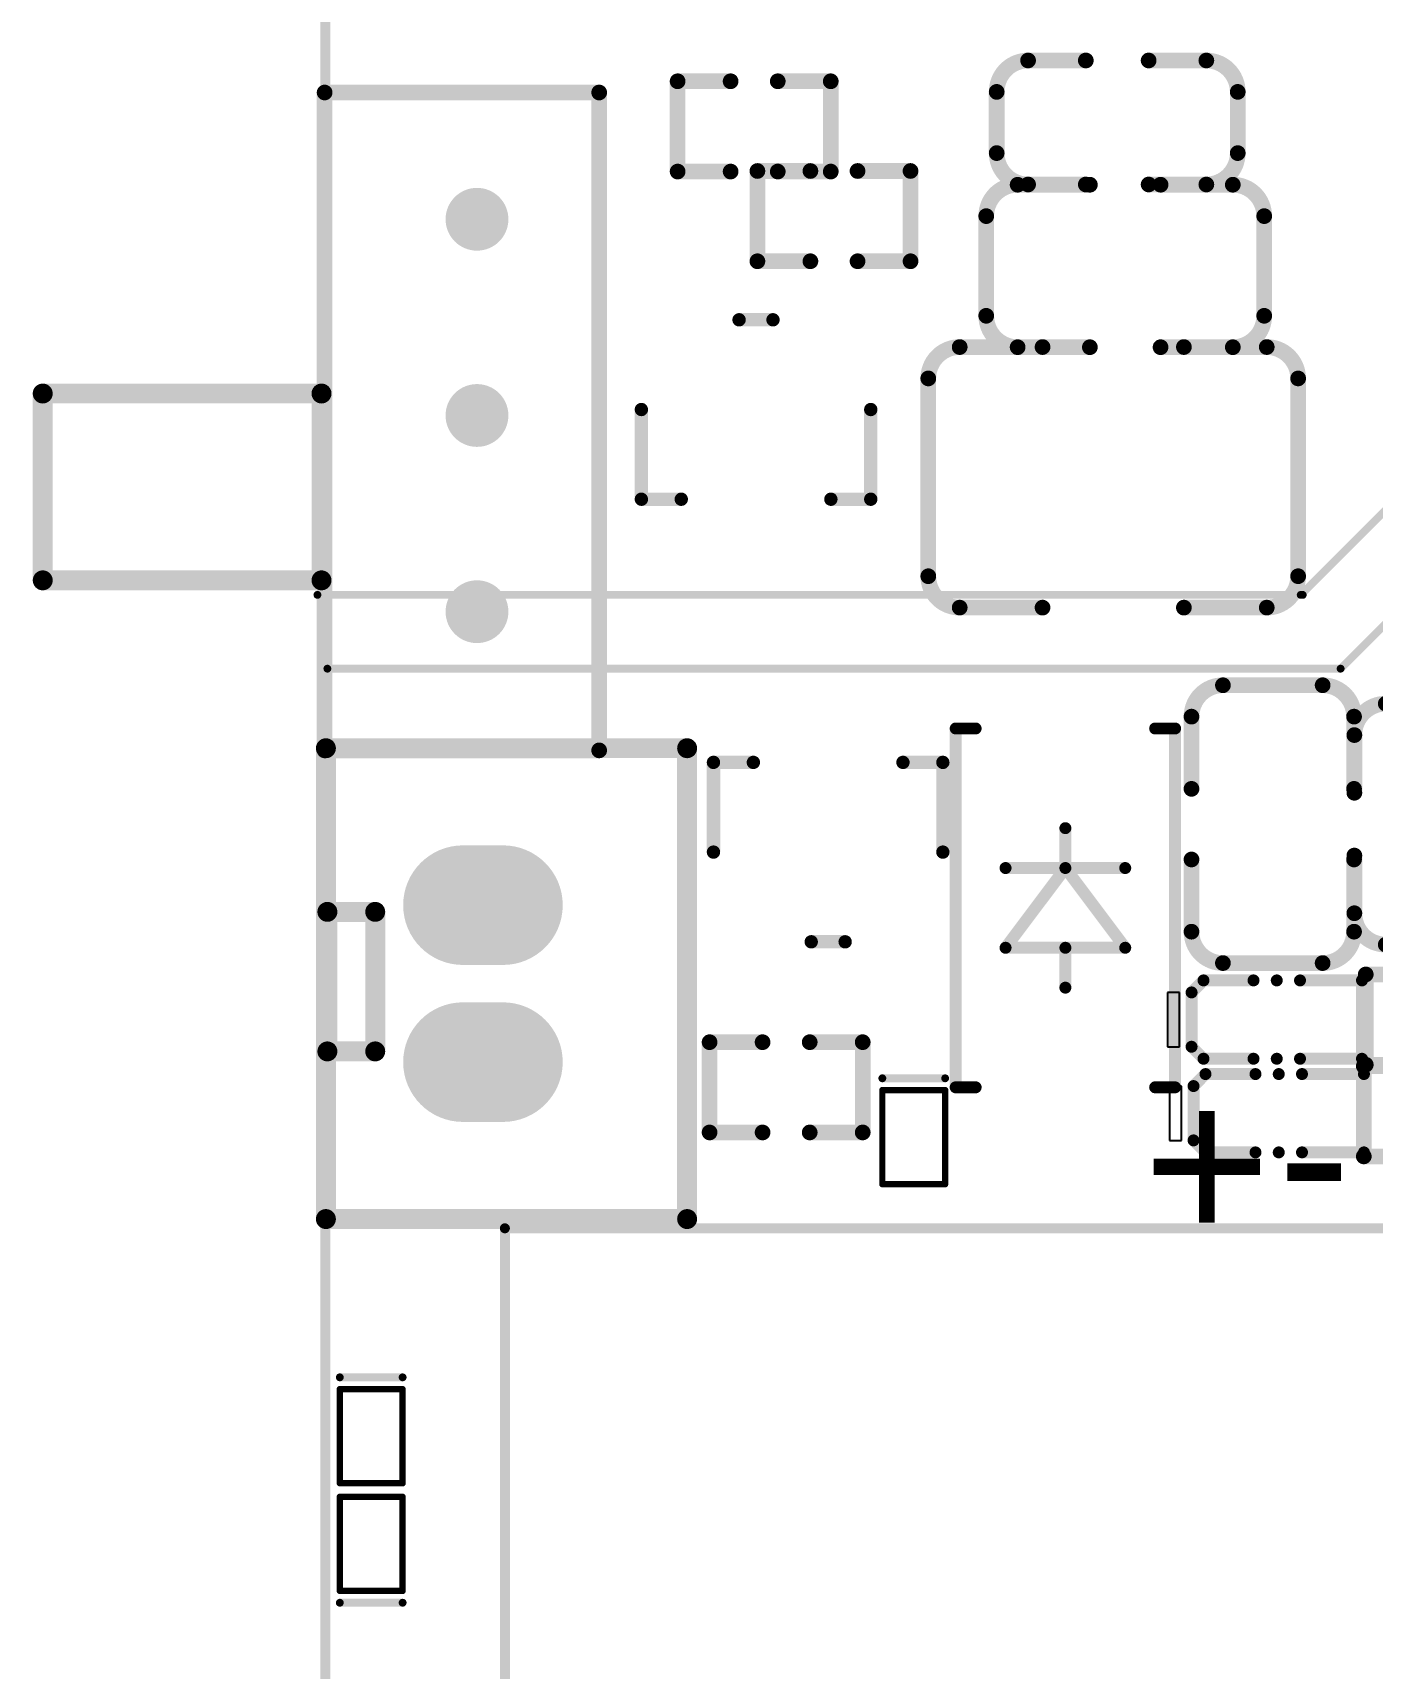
# Model space of a CAD drawing. Header units: millimetres. Extents: x 255 to 299, y 113 to 231.
# Drawn here: x 261.14 to 278.2, y 156.22 to 177.06 of the extents above; entities that cross this region are included whole.
import ezdxf

# ---------------------------------------------------------------- set-up
doc = ezdxf.new("R2010")
doc.units = ezdxf.units.MM
for name, color, linetype in [('KeepOutLayer', 6, 'Continuous'), ('MultiLayer', 9, 'Continuous'), ('PadHoleLayer', 156, 'Continuous'), ('TopOverlay', 2, 'Continuous')]:
    doc.layers.add(name, color=color, linetype=linetype)
doc.styles.add('Arial', font='arial.ttf', dxfattribs={"height": 0.2})

# ---------------------------------------------------------------- blocks, each defined once
blk = doc.blocks.new('SOT_23___GDS_6')
at = {"layer": 'TopOverlay', "const_width": 0.17}
for points in [[(-0.95, 1.143), (-1.458, 1.143)], [(-1.458, 1.143), (-1.458, 0)], [(1.463, 1.143), (0.955, 1.143)], [(1.463, 1.143), (1.463, 0)], [(0.218, -1.143), (-0.213, -1.143)]]:
    blk.add_lwpolyline(points, dxfattribs=at)
at = {"layer": 'TopOverlay', "const_width": 0.085}
for points in [[(-1.501, 1.143, 1), (-1.416, 1.143, 1)], [(-1.501, 1.143, 1), (-1.416, 1.143, 1)], [(-0.993, 1.143, 1), (-0.908, 1.143, 1)], [(0.912, 1.143, 1), (0.997, 1.143, 1)], [(1.42, 1.143, 1), (1.505, 1.143, 1)], [(1.42, 1.143, 1), (1.505, 1.143, 1)], [(-1.501, 0, 1), (-1.416, 0, 1)], [(1.42, 0, 1), (1.505, 0, 1)], [(-0.256, -1.143, 1), (-0.171, -1.143, 1)], [(0.176, -1.143, 1), (0.261, -1.143, 1)]]:
    blk.add_lwpolyline(points, format="xyb", close=True, dxfattribs=at)
blk = doc.blocks.new('SK3_3_14')
at = {"layer": 'PadHoleLayer'}
h = blk.add_hatch(color=156, dxfattribs=at)
edge = h.paths.add_edge_path()
edge.add_arc((-2.5, 0), 0.4, 0, 360)
h = blk.add_hatch(color=156, dxfattribs=at)
edge = h.paths.add_edge_path()
edge.add_arc((0, 0), 0.4, 0, 360)
h = blk.add_hatch(color=156, dxfattribs=at)
edge = h.paths.add_edge_path()
edge.add_arc((2.5, 0), 0.4, 0, 360)
at = {"layer": 'TopOverlay'}
for points, const_width in [([(-2.1, 5.53), (-2.1, 1.98)], 0.254), ([(-2.1, 5.53), (0.28, 5.53)], 0.254), ([(0.28, 5.53), (0.28, 1.98)], 0.254), ([(-2.1, 1.98), (0.28, 1.98)], 0.254), ([(-4.267, 1.94), (4.115, 1.94)], 0.2), ([(-4.267, 1.94), (-4.267, -1.556)], 0.2), ([(4.115, 1.94), (4.115, -1.556)], 0.2), ([(-4.267, -1.556), (4.115, -1.556)], 0.2)]:
    blk.add_lwpolyline(points, dxfattribs=dict(at, const_width=const_width))
for points, const_width in [([(-2.164, 5.53, 1), (-2.037, 5.53, 1)], 0.127), ([(-2.164, 5.53, 1), (-2.037, 5.53, 1)], 0.127), ([(0.216, 5.53, 1), (0.343, 5.53, 1)], 0.127), ([(0.216, 5.53, 1), (0.343, 5.53, 1)], 0.127), ([(-2.164, 1.98, 1), (-2.037, 1.98, 1)], 0.127), ([(-2.164, 1.98, 1), (-2.037, 1.98, 1)], 0.127), ([(0.216, 1.98, 1), (0.343, 1.98, 1)], 0.127), ([(0.216, 1.98, 1), (0.343, 1.98, 1)], 0.127), ([(-4.317, 1.94, 1), (-4.217, 1.94, 1)], 0.1), ([(-4.317, 1.94, 1), (-4.217, 1.94, 1)], 0.1), ([(4.065, 1.94, 1), (4.165, 1.94, 1)], 0.1), ([(4.065, 1.94, 1), (4.165, 1.94, 1)], 0.1), ([(-4.317, -1.556, 1), (-4.217, -1.556, 1)], 0.1), ([(-4.317, -1.556, 1), (-4.217, -1.556, 1)], 0.1), ([(4.065, -1.556, 1), (4.165, -1.556, 1)], 0.1), ([(4.065, -1.556, 1), (4.165, -1.556, 1)], 0.1)]:
    blk.add_lwpolyline(points, format="xyb", close=True, dxfattribs=dict(at, const_width=const_width))
blk = doc.blocks.new('LC_0805_C_54')
at = {"layer": 'TopOverlay', "const_width": 0.2}
for points in [[(-1.77, 0.635, -0.414214), (-1.37, 1.035)], [(1.37, 1.035, -0.414213), (1.77, 0.635)], [(-1.37, -1.035, -0.414213), (-1.77, -0.635)], [(1.77, -0.635, -0.414214), (1.37, -1.035)]]:
    blk.add_lwpolyline(points, format="xyb", dxfattribs=at)
for points in [[(-0.45, 1.035), (-1.37, 1.035)], [(1.37, 1.035), (0.45, 1.035)], [(-1.77, -0.635), (-1.77, 0.635)], [(1.77, -0.635), (1.77, 0.635)], [(-0.45, -1.035), (-1.37, -1.035)], [(1.37, -1.035), (0.45, -1.035)]]:
    blk.add_lwpolyline(points, dxfattribs=at)
at = {"layer": 'TopOverlay', "const_width": 0.1}
for points in [[(-1.42, 1.035, 1), (-1.32, 1.035, 1)], [(-1.42, 1.035, 1), (-1.32, 1.035, 1)], [(-0.5, 1.035, 1), (-0.4, 1.035, 1)], [(0.4, 1.035, 1), (0.5, 1.035, 1)], [(1.32, 1.035, 1), (1.42, 1.035, 1)], [(1.32, 1.035, 1), (1.42, 1.035, 1)], [(-1.82, 0.635, 1), (-1.72, 0.635, 1)], [(-1.82, 0.635, 1), (-1.72, 0.635, 1)], [(1.72, 0.635, 1), (1.82, 0.635, 1)], [(1.72, 0.635, 1), (1.82, 0.635, 1)], [(-1.82, -0.635, 1), (-1.72, -0.635, 1)], [(-1.82, -0.635, 1), (-1.72, -0.635, 1)], [(1.72, -0.635, 1), (1.82, -0.635, 1)], [(1.72, -0.635, 1), (1.82, -0.635, 1)], [(-1.42, -1.035, 1), (-1.32, -1.035, 1)], [(-1.42, -1.035, 1), (-1.32, -1.035, 1)], [(-0.5, -1.035, 1), (-0.4, -1.035, 1)], [(0.4, -1.035, 1), (0.5, -1.035, 1)], [(1.32, -1.035, 1), (1.42, -1.035, 1)], [(1.32, -1.035, 1), (1.42, -1.035, 1)]]:
    blk.add_lwpolyline(points, format="xyb", close=True, dxfattribs=at)
blk = doc.blocks.new('LC_0603_C_55')
at = {"layer": 'TopOverlay', "const_width": 0.2}
for points in [[(-1.535, 0.39, -0.414213), (-1.135, 0.79)], [(1.135, 0.79, -0.414213), (1.535, 0.39)], [(-1.135, -0.79, -0.414213), (-1.535, -0.39)], [(1.535, -0.39, -0.414213), (1.135, -0.79)]]:
    blk.add_lwpolyline(points, format="xyb", dxfattribs=at)
for points in [[(-0.4, 0.79), (-1.135, 0.79)], [(1.135, 0.79), (0.4, 0.79)], [(-1.535, -0.39), (-1.535, 0.39)], [(1.535, -0.39), (1.535, 0.39)], [(-0.4, -0.79), (-1.135, -0.79)], [(1.135, -0.79), (0.4, -0.79)]]:
    blk.add_lwpolyline(points, dxfattribs=at)
at = {"layer": 'TopOverlay', "const_width": 0.1}
for points in [[(-1.185, 0.79, 1), (-1.085, 0.79, 1)], [(-1.185, 0.79, 1), (-1.085, 0.79, 1)], [(-0.45, 0.79, 1), (-0.35, 0.79, 1)], [(0.35, 0.79, 1), (0.45, 0.79, 1)], [(1.085, 0.79, 1), (1.185, 0.79, 1)], [(1.085, 0.79, 1), (1.185, 0.79, 1)], [(-1.585, 0.39, 1), (-1.485, 0.39, 1)], [(-1.585, 0.39, 1), (-1.485, 0.39, 1)], [(1.485, 0.39, 1), (1.585, 0.39, 1)], [(1.485, 0.39, 1), (1.585, 0.39, 1)], [(-1.585, -0.39, 1), (-1.485, -0.39, 1)], [(-1.585, -0.39, 1), (-1.485, -0.39, 1)], [(1.485, -0.39, 1), (1.585, -0.39, 1)], [(1.485, -0.39, 1), (1.585, -0.39, 1)], [(-1.185, -0.79, 1), (-1.085, -0.79, 1)], [(-1.185, -0.79, 1), (-1.085, -0.79, 1)], [(-0.45, -0.79, 1), (-0.35, -0.79, 1)], [(0.35, -0.79, 1), (0.45, -0.79, 1)], [(1.085, -0.79, 1), (1.185, -0.79, 1)], [(1.085, -0.79, 1), (1.185, -0.79, 1)]]:
    blk.add_lwpolyline(points, format="xyb", close=True, dxfattribs=at)
blk = doc.blocks.new('LC_0805_C_66')
at = {"layer": 'TopOverlay', "const_width": 0.2}
for points in [[(-1.77, 0.635, -0.414214), (-1.37, 1.035)], [(1.37, 1.035, -0.414213), (1.77, 0.635)], [(-1.37, -1.035, -0.414213), (-1.77, -0.635)], [(1.77, -0.635, -0.414214), (1.37, -1.035)]]:
    blk.add_lwpolyline(points, format="xyb", dxfattribs=at)
for points in [[(-1.37, 1.035), (-0.45, 1.035)], [(0.45, 1.035), (1.37, 1.035)], [(-1.77, -0.635), (-1.77, 0.635)], [(1.77, -0.635), (1.77, 0.635)], [(-1.37, -1.035), (-0.45, -1.035)], [(0.45, -1.035), (1.37, -1.035)]]:
    blk.add_lwpolyline(points, dxfattribs=at)
at = {"layer": 'TopOverlay', "const_width": 0.1}
for points in [[(-1.42, 1.035, 1), (-1.32, 1.035, 1)], [(-1.42, 1.035, 1), (-1.32, 1.035, 1)], [(-0.5, 1.035, 1), (-0.4, 1.035, 1)], [(0.4, 1.035, 1), (0.5, 1.035, 1)], [(1.32, 1.035, 1), (1.42, 1.035, 1)], [(1.32, 1.035, 1), (1.42, 1.035, 1)], [(-1.82, 0.635, 1), (-1.72, 0.635, 1)], [(-1.82, 0.635, 1), (-1.72, 0.635, 1)], [(1.72, 0.635, 1), (1.82, 0.635, 1)], [(1.72, 0.635, 1), (1.82, 0.635, 1)], [(-1.82, -0.635, 1), (-1.72, -0.635, 1)], [(-1.82, -0.635, 1), (-1.72, -0.635, 1)], [(1.72, -0.635, 1), (1.82, -0.635, 1)], [(1.72, -0.635, 1), (1.82, -0.635, 1)], [(-1.42, -1.035, 1), (-1.32, -1.035, 1)], [(-1.42, -1.035, 1), (-1.32, -1.035, 1)], [(-0.5, -1.035, 1), (-0.4, -1.035, 1)], [(0.4, -1.035, 1), (0.5, -1.035, 1)], [(1.32, -1.035, 1), (1.42, -1.035, 1)], [(1.32, -1.035, 1), (1.42, -1.035, 1)]]:
    blk.add_lwpolyline(points, format="xyb", close=True, dxfattribs=at)
blk = doc.blocks.new('LC_0603_C_67')
at = {"layer": 'TopOverlay', "const_width": 0.2}
for points in [[(-1.535, 0.39, -0.414214), (-1.135, 0.79)], [(1.135, 0.79, -0.414213), (1.535, 0.39)], [(-1.135, -0.79, -0.414214), (-1.535, -0.39)], [(1.535, -0.39, -0.414213), (1.135, -0.79)]]:
    blk.add_lwpolyline(points, format="xyb", dxfattribs=at)
for points in [[(-1.135, 0.79), (-0.4, 0.79)], [(0.4, 0.79), (1.135, 0.79)], [(-1.535, -0.39), (-1.535, 0.39)], [(1.535, -0.39), (1.535, 0.39)], [(-1.135, -0.79), (-0.4, -0.79)], [(0.4, -0.79), (1.135, -0.79)]]:
    blk.add_lwpolyline(points, dxfattribs=at)
at = {"layer": 'TopOverlay', "const_width": 0.1}
for points in [[(-1.185, 0.79, 1), (-1.085, 0.79, 1)], [(-1.185, 0.79, 1), (-1.085, 0.79, 1)], [(-0.45, 0.79, 1), (-0.35, 0.79, 1)], [(0.35, 0.79, 1), (0.45, 0.79, 1)], [(1.085, 0.79, 1), (1.185, 0.79, 1)], [(1.085, 0.79, 1), (1.185, 0.79, 1)], [(-1.585, 0.39, 1), (-1.485, 0.39, 1)], [(-1.585, 0.39, 1), (-1.485, 0.39, 1)], [(1.485, 0.39, 1), (1.585, 0.39, 1)], [(1.485, 0.39, 1), (1.585, 0.39, 1)], [(-1.585, -0.39, 1), (-1.485, -0.39, 1)], [(-1.585, -0.39, 1), (-1.485, -0.39, 1)], [(1.485, -0.39, 1), (1.585, -0.39, 1)], [(1.485, -0.39, 1), (1.585, -0.39, 1)], [(-1.185, -0.79, 1), (-1.085, -0.79, 1)], [(-1.185, -0.79, 1), (-1.085, -0.79, 1)], [(-0.45, -0.79, 1), (-0.35, -0.79, 1)], [(0.35, -0.79, 1), (0.45, -0.79, 1)], [(1.085, -0.79, 1), (1.185, -0.79, 1)], [(1.085, -0.79, 1), (1.185, -0.79, 1)]]:
    blk.add_lwpolyline(points, format="xyb", close=True, dxfattribs=at)
blk = doc.blocks.new('SOD_882_L1_0_W0_6_BI_78')
at = {"layer": 'TopOverlay'}
for points, const_width in [([(-0.6, -0.4), (-0.6, 0.4)], 0.08), ([(0.6, 0.4), (-0.6, 0.4)], 0.08), ([(0.6, -0.4), (0.6, 0.4)], 0.08), ([(0.75, -0.4), (0.75, 0.4)], 0.1), ([(0.6, -0.4), (-0.6, -0.4)], 0.08)]:
    blk.add_lwpolyline(points, dxfattribs=dict(at, const_width=const_width))
for points, const_width in [([(-0.62, 0.4, 1), (-0.58, 0.4, 1)], 0.04), ([(-0.62, 0.4, 1), (-0.58, 0.4, 1)], 0.04), ([(0.58, 0.4, 1), (0.62, 0.4, 1)], 0.04), ([(0.58, 0.4, 1), (0.62, 0.4, 1)], 0.04), ([(0.725, 0.4, 1), (0.775, 0.4, 1)], 0.05), ([(-0.62, -0.4, 1), (-0.58, -0.4, 1)], 0.04), ([(-0.62, -0.4, 1), (-0.58, -0.4, 1)], 0.04), ([(0.58, -0.4, 1), (0.62, -0.4, 1)], 0.04), ([(0.58, -0.4, 1), (0.62, -0.4, 1)], 0.04), ([(0.725, -0.4, 1), (0.775, -0.4, 1)], 0.05)]:
    blk.add_lwpolyline(points, format="xyb", close=True, dxfattribs=dict(at, const_width=const_width))
blk = doc.blocks.new('SOD_882_L1_0_W0_6_BI_85')
at = {"layer": 'TopOverlay'}
for points, const_width in [([(-0.6, 0.4), (-0.6, -0.4)], 0.08), ([(-0.6, 0.4), (0.6, 0.4)], 0.08), ([(0.6, 0.4), (0.6, -0.4)], 0.08), ([(0.75, 0.4), (0.75, -0.4)], 0.1), ([(-0.6, -0.4), (0.6, -0.4)], 0.08)]:
    blk.add_lwpolyline(points, dxfattribs=dict(at, const_width=const_width))
for points, const_width in [([(-0.62, 0.4, 1), (-0.58, 0.4, 1)], 0.04), ([(-0.62, 0.4, 1), (-0.58, 0.4, 1)], 0.04), ([(0.58, 0.4, 1), (0.62, 0.4, 1)], 0.04), ([(0.58, 0.4, 1), (0.62, 0.4, 1)], 0.04), ([(0.725, 0.4, 1), (0.775, 0.4, 1)], 0.05), ([(-0.62, -0.4, 1), (-0.58, -0.4, 1)], 0.04), ([(-0.62, -0.4, 1), (-0.58, -0.4, 1)], 0.04), ([(0.58, -0.4, 1), (0.62, -0.4, 1)], 0.04), ([(0.58, -0.4, 1), (0.62, -0.4, 1)], 0.04), ([(0.725, -0.4, 1), (0.775, -0.4, 1)], 0.05)]:
    blk.add_lwpolyline(points, format="xyb", close=True, dxfattribs=dict(at, const_width=const_width))
blk = doc.blocks.new('SOD_882_L1_0_W0_6_BI_86')
at = {"layer": 'TopOverlay'}
for points, const_width in [([(-0.6, 0.4), (-0.6, -0.4)], 0.08), ([(-0.6, 0.4), (0.6, 0.4)], 0.08), ([(0.6, 0.4), (0.6, -0.4)], 0.08), ([(0.75, 0.4), (0.75, -0.4)], 0.1), ([(-0.6, -0.4), (0.6, -0.4)], 0.08)]:
    blk.add_lwpolyline(points, dxfattribs=dict(at, const_width=const_width))
for points, const_width in [([(-0.62, 0.4, 1), (-0.58, 0.4, 1)], 0.04), ([(-0.62, 0.4, 1), (-0.58, 0.4, 1)], 0.04), ([(0.58, 0.4, 1), (0.62, 0.4, 1)], 0.04), ([(0.58, 0.4, 1), (0.62, 0.4, 1)], 0.04), ([(0.725, 0.4, 1), (0.775, 0.4, 1)], 0.05), ([(-0.62, -0.4, 1), (-0.58, -0.4, 1)], 0.04), ([(-0.62, -0.4, 1), (-0.58, -0.4, 1)], 0.04), ([(0.58, -0.4, 1), (0.62, -0.4, 1)], 0.04), ([(0.58, -0.4, 1), (0.62, -0.4, 1)], 0.04), ([(0.725, -0.4, 1), (0.775, -0.4, 1)], 0.05)]:
    blk.add_lwpolyline(points, format="xyb", close=True, dxfattribs=dict(at, const_width=const_width))
blk = doc.blocks.new('DO_214AC_88')
at = {"layer": 'TopOverlay', "const_width": 0.1524}
for points in [[(-2.286, 1.397), (2.286, 1.397)], [(-2.286, 1.397), (-2.286, 1.143)], [(2.286, 1.397), (2.286, 1.143)], [(-0.508, 0.762), (0.508, 0)], [(-0.508, 0.762), (-0.508, -0.762)], [(0.508, 0.762), (0.508, -0.762)], [(-1.016, 0), (-0.508, 0)], [(0.508, 0), (-0.508, -0.762)], [(0.508, 0), (1.016, 0)], [(-2.286, -1.143), (-2.286, -1.397)], [(2.286, -1.143), (2.286, -1.397)], [(-2.286, -1.397), (2.286, -1.397)]]:
    blk.add_lwpolyline(points, dxfattribs=at)
at = {"layer": 'TopOverlay', "const_width": 0.0762}
for points in [[(-2.3241, 1.397, 1), (-2.2479, 1.397, 1)], [(-2.3241, 1.397, 1), (-2.2479, 1.397, 1)], [(2.2479, 1.397, 1), (2.3241, 1.397, 1)], [(2.2479, 1.397, 1), (2.3241, 1.397, 1)], [(-2.3241, 1.143, 1), (-2.2479, 1.143, 1)], [(2.2479, 1.143, 1), (2.3241, 1.143, 1)], [(-0.5461, 0.762, 1), (-0.4699, 0.762, 1)], [(-0.5461, 0.762, 1), (-0.4699, 0.762, 1)], [(0.4699, 0.762, 1), (0.5461, 0.762, 1)], [(-1.0541, 0, 1), (-0.9779, 0, 1)], [(-0.5461, 0, 1), (-0.4699, 0, 1)], [(0.4699, 0, 1), (0.5461, 0, 1)], [(0.4699, 0, 1), (0.5461, 0, 1)], [(0.4699, 0, 1), (0.5461, 0, 1)], [(0.9779, 0, 1), (1.0541, 0, 1)], [(-0.5461, -0.762, 1), (-0.4699, -0.762, 1)], [(-0.5461, -0.762, 1), (-0.4699, -0.762, 1)], [(0.4699, -0.762, 1), (0.5461, -0.762, 1)], [(-2.3241, -1.143, 1), (-2.2479, -1.143, 1)], [(2.2479, -1.143, 1), (2.3241, -1.143, 1)], [(-2.3241, -1.397, 1), (-2.2479, -1.397, 1)], [(-2.3241, -1.397, 1), (-2.2479, -1.397, 1)], [(2.2479, -1.397, 1), (2.3241, -1.397, 1)], [(2.2479, -1.397, 1), (2.3241, -1.397, 1)]]:
    blk.add_lwpolyline(points, format="xyb", close=True, dxfattribs=at)
blk = doc.blocks.new('LED0402_RD_101')
at = {"layer": 'TopOverlay'}
for p, q in [((-1.237, 0.346), (-1.39, 0.346)), ((-1.39, 0.346), (-1.39, -0.346)), ((-1.237, -0.346), (-1.237, 0.346)), ((-1.39, -0.346), (-1.237, -0.346))]:
    blk.add_line(p, q, dxfattribs=at)
at = {"layer": 'TopOverlay', "const_width": 0.152}
for points in [[(-1.085, 0.346), (-0.933, 0.499)], [(-1.085, -0.346), (-1.085, 0.346)], [(-0.933, 0.499), (-0.296, 0.499)], [(0.296, 0.499), (1.085, 0.499)], [(1.085, -0.499), (1.085, 0.499)], [(-1.085, -0.346), (-0.933, -0.499)], [(-0.933, -0.499), (-0.296, -0.499)], [(0.296, -0.499), (1.085, -0.499)]]:
    blk.add_lwpolyline(points, dxfattribs=at)
at = {"layer": 'TopOverlay'}
for points, const_width in [([(-1.123, 0.346, 1), (-1.047, 0.346, 1)], 0.0762), ([(-1.123, 0.346, 1), (-1.047, 0.346, 1)], 0.0762), ([(-0.971, 0.499, 1), (-0.895, 0.499, 1)], 0.0762), ([(-0.971, 0.499, 1), (-0.895, 0.499, 1)], 0.0762), ([(-0.334, 0.499, 1), (-0.258, 0.499, 1)], 0.0762), ([(0.038, 0.499, 1), (-0.038, 0.499, 1)], 0.0762), ([(-0.057, 0.499, 1), (-0.019, 0.499, 1)], 0.0381), ([(0.019, 0.499, 1), (0.057, 0.499, 1)], 0.0381), ([(0.258, 0.499, 1), (0.334, 0.499, 1)], 0.0762), ([(1.047, 0.499, 1), (1.123, 0.499, 1)], 0.0762), ([(1.047, 0.499, 1), (1.123, 0.499, 1)], 0.0762), ([(-1.123, -0.346, 1), (-1.047, -0.346, 1)], 0.0762), ([(-1.123, -0.346, 1), (-1.047, -0.346, 1)], 0.0762), ([(-0.971, -0.499, 1), (-0.895, -0.499, 1)], 0.0762), ([(-0.971, -0.499, 1), (-0.895, -0.499, 1)], 0.0762), ([(-0.334, -0.499, 1), (-0.258, -0.499, 1)], 0.0762), ([(0.038, -0.499, 1), (-0.038, -0.499, 1)], 0.0762), ([(-0.057, -0.499, 1), (-0.019, -0.499, 1)], 0.0381), ([(0.019, -0.499, 1), (0.057, -0.499, 1)], 0.0381), ([(0.258, -0.499, 1), (0.334, -0.499, 1)], 0.0762), ([(1.047, -0.499, 1), (1.123, -0.499, 1)], 0.0762), ([(1.047, -0.499, 1), (1.123, -0.499, 1)], 0.0762)]:
    blk.add_lwpolyline(points, format="xyb", close=True, dxfattribs=dict(at, const_width=const_width))
blk = doc.blocks.new('LED0402_RD_102')
at = {"layer": 'TopOverlay'}
for p, q in [((-1.237, 0.346), (-1.39, 0.346)), ((-1.39, 0.346), (-1.39, -0.346)), ((-1.237, -0.346), (-1.237, 0.346)), ((-1.39, -0.346), (-1.237, -0.346))]:
    blk.add_line(p, q, dxfattribs=at)
at = {"layer": 'TopOverlay', "const_width": 0.152}
for points in [[(-1.085, 0.346), (-0.933, 0.499)], [(-1.085, -0.346), (-1.085, 0.346)], [(-0.933, 0.499), (-0.296, 0.499)], [(0.296, 0.499), (1.085, 0.499)], [(1.085, -0.499), (1.085, 0.499)], [(-1.085, -0.346), (-0.933, -0.499)], [(-0.933, -0.499), (-0.296, -0.499)], [(0.296, -0.499), (1.085, -0.499)]]:
    blk.add_lwpolyline(points, dxfattribs=at)
at = {"layer": 'TopOverlay'}
for points, const_width in [([(-1.123, 0.346, 1), (-1.047, 0.346, 1)], 0.0762), ([(-1.123, 0.346, 1), (-1.047, 0.346, 1)], 0.0762), ([(-0.971, 0.499, 1), (-0.895, 0.499, 1)], 0.0762), ([(-0.971, 0.499, 1), (-0.895, 0.499, 1)], 0.0762), ([(-0.334, 0.499, 1), (-0.258, 0.499, 1)], 0.0762), ([(0.038, 0.499, 1), (-0.038, 0.499, 1)], 0.0762), ([(-0.057, 0.499, 1), (-0.019, 0.499, 1)], 0.0381), ([(0.019, 0.499, 1), (0.057, 0.499, 1)], 0.0381), ([(0.258, 0.499, 1), (0.334, 0.499, 1)], 0.0762), ([(1.047, 0.499, 1), (1.123, 0.499, 1)], 0.0762), ([(1.047, 0.499, 1), (1.123, 0.499, 1)], 0.0762), ([(-1.123, -0.346, 1), (-1.047, -0.346, 1)], 0.0762), ([(-1.123, -0.346, 1), (-1.047, -0.346, 1)], 0.0762), ([(-0.971, -0.499, 1), (-0.895, -0.499, 1)], 0.0762), ([(-0.971, -0.499, 1), (-0.895, -0.499, 1)], 0.0762), ([(-0.334, -0.499, 1), (-0.258, -0.499, 1)], 0.0762), ([(0.038, -0.499, 1), (-0.038, -0.499, 1)], 0.0762), ([(-0.057, -0.499, 1), (-0.019, -0.499, 1)], 0.0381), ([(0.019, -0.499, 1), (0.057, -0.499, 1)], 0.0381), ([(0.258, -0.499, 1), (0.334, -0.499, 1)], 0.0762), ([(1.047, -0.499, 1), (1.123, -0.499, 1)], 0.0762), ([(1.047, -0.499, 1), (1.123, -0.499, 1)], 0.0762)]:
    blk.add_lwpolyline(points, format="xyb", close=True, dxfattribs=dict(at, const_width=const_width))
blk = doc.blocks.new('LC_0402_R_104')
at = {"layer": 'TopOverlay', "const_width": 0.2}
for points in [[(-0.975, -0.575), (-0.975, 0.575)], [(-0.975, 0.575), (-0.3, 0.575)], [(0.3, 0.575), (0.975, 0.575)], [(0.975, -0.575), (0.975, 0.575)], [(-0.975, -0.575), (-0.3, -0.575)], [(0.3, -0.575), (0.975, -0.575)]]:
    blk.add_lwpolyline(points, dxfattribs=at)
at = {"layer": 'TopOverlay', "const_width": 0.1}
for points in [[(-1.025, 0.575, 1), (-0.925, 0.575, 1)], [(-1.025, 0.575, 1), (-0.925, 0.575, 1)], [(-0.35, 0.575, 1), (-0.25, 0.575, 1)], [(0.25, 0.575, 1), (0.35, 0.575, 1)], [(0.925, 0.575, 1), (1.025, 0.575, 1)], [(0.925, 0.575, 1), (1.025, 0.575, 1)], [(-1.025, -0.575, 1), (-0.925, -0.575, 1)], [(-1.025, -0.575, 1), (-0.925, -0.575, 1)], [(-0.35, -0.575, 1), (-0.25, -0.575, 1)], [(0.25, -0.575, 1), (0.35, -0.575, 1)], [(0.925, -0.575, 1), (1.025, -0.575, 1)], [(0.925, -0.575, 1), (1.025, -0.575, 1)]]:
    blk.add_lwpolyline(points, format="xyb", close=True, dxfattribs=at)
blk = doc.blocks.new('LC_0402_R_105')
at = {"layer": 'TopOverlay', "const_width": 0.2}
for points in [[(-0.975, 0.575), (-0.975, -0.575)], [(-0.3, 0.575), (-0.975, 0.575)], [(0.975, 0.575), (0.3, 0.575)], [(0.975, 0.575), (0.975, -0.575)], [(-0.3, -0.575), (-0.975, -0.575)], [(0.975, -0.575), (0.3, -0.575)]]:
    blk.add_lwpolyline(points, dxfattribs=at)
at = {"layer": 'TopOverlay', "const_width": 0.1}
for points in [[(-1.025, 0.575, 1), (-0.925, 0.575, 1)], [(-1.025, 0.575, 1), (-0.925, 0.575, 1)], [(-0.35, 0.575, 1), (-0.25, 0.575, 1)], [(0.25, 0.575, 1), (0.35, 0.575, 1)], [(0.925, 0.575, 1), (1.025, 0.575, 1)], [(0.925, 0.575, 1), (1.025, 0.575, 1)], [(-1.025, -0.575, 1), (-0.925, -0.575, 1)], [(-1.025, -0.575, 1), (-0.925, -0.575, 1)], [(-0.35, -0.575, 1), (-0.25, -0.575, 1)], [(0.25, -0.575, 1), (0.35, -0.575, 1)], [(0.925, -0.575, 1), (1.025, -0.575, 1)], [(0.925, -0.575, 1), (1.025, -0.575, 1)]]:
    blk.add_lwpolyline(points, format="xyb", close=True, dxfattribs=at)
blk = doc.blocks.new('LC_0402_R_107')
at = {"layer": 'TopOverlay', "const_width": 0.2}
for points in [[(-0.975, 0.575), (-0.975, -0.575)], [(-0.3, 0.575), (-0.975, 0.575)], [(0.975, 0.575), (0.3, 0.575)], [(0.975, 0.575), (0.975, -0.575)], [(-0.3, -0.575), (-0.975, -0.575)], [(0.975, -0.575), (0.3, -0.575)]]:
    blk.add_lwpolyline(points, dxfattribs=at)
at = {"layer": 'TopOverlay', "const_width": 0.1}
for points in [[(-1.025, 0.575, 1), (-0.925, 0.575, 1)], [(-1.025, 0.575, 1), (-0.925, 0.575, 1)], [(-0.35, 0.575, 1), (-0.25, 0.575, 1)], [(0.25, 0.575, 1), (0.35, 0.575, 1)], [(0.925, 0.575, 1), (1.025, 0.575, 1)], [(0.925, 0.575, 1), (1.025, 0.575, 1)], [(-1.025, -0.575, 1), (-0.925, -0.575, 1)], [(-1.025, -0.575, 1), (-0.925, -0.575, 1)], [(-0.35, -0.575, 1), (-0.25, -0.575, 1)], [(0.25, -0.575, 1), (0.35, -0.575, 1)], [(0.925, -0.575, 1), (1.025, -0.575, 1)], [(0.925, -0.575, 1), (1.025, -0.575, 1)]]:
    blk.add_lwpolyline(points, format="xyb", close=True, dxfattribs=at)
blk = doc.blocks.new('LC_0402_R_112')
at = {"layer": 'TopOverlay', "const_width": 0.2}
for points in [[(-0.975, -0.575), (-0.975, 0.575)], [(-0.975, 0.575), (-0.3, 0.575)], [(0.3, 0.575), (0.975, 0.575)], [(0.975, -0.575), (0.975, 0.575)], [(-0.975, -0.575), (-0.3, -0.575)], [(0.3, -0.575), (0.975, -0.575)]]:
    blk.add_lwpolyline(points, dxfattribs=at)
at = {"layer": 'TopOverlay', "const_width": 0.1}
for points in [[(-1.025, 0.575, 1), (-0.925, 0.575, 1)], [(-1.025, 0.575, 1), (-0.925, 0.575, 1)], [(-0.35, 0.575, 1), (-0.25, 0.575, 1)], [(0.25, 0.575, 1), (0.35, 0.575, 1)], [(0.925, 0.575, 1), (1.025, 0.575, 1)], [(0.925, 0.575, 1), (1.025, 0.575, 1)], [(-1.025, -0.575, 1), (-0.925, -0.575, 1)], [(-1.025, -0.575, 1), (-0.925, -0.575, 1)], [(-0.35, -0.575, 1), (-0.25, -0.575, 1)], [(0.25, -0.575, 1), (0.35, -0.575, 1)], [(0.925, -0.575, 1), (1.025, -0.575, 1)], [(0.925, -0.575, 1), (1.025, -0.575, 1)]]:
    blk.add_lwpolyline(points, format="xyb", close=True, dxfattribs=at)
blk = doc.blocks.new('LC_0402_R_115')
at = {"layer": 'TopOverlay', "const_width": 0.2}
for points in [[(-0.975, -0.575), (-0.975, 0.575)], [(-0.975, 0.575), (-0.3, 0.575)], [(0.3, 0.575), (0.975, 0.575)], [(0.975, -0.575), (0.975, 0.575)], [(-0.975, -0.575), (-0.3, -0.575)], [(0.3, -0.575), (0.975, -0.575)]]:
    blk.add_lwpolyline(points, dxfattribs=at)
at = {"layer": 'TopOverlay', "const_width": 0.1}
for points in [[(-1.025, 0.575, 1), (-0.925, 0.575, 1)], [(-1.025, 0.575, 1), (-0.925, 0.575, 1)], [(-0.35, 0.575, 1), (-0.25, 0.575, 1)], [(0.25, 0.575, 1), (0.35, 0.575, 1)], [(0.925, 0.575, 1), (1.025, 0.575, 1)], [(0.925, 0.575, 1), (1.025, 0.575, 1)], [(-1.025, -0.575, 1), (-0.925, -0.575, 1)], [(-1.025, -0.575, 1), (-0.925, -0.575, 1)], [(-0.35, -0.575, 1), (-0.25, -0.575, 1)], [(0.25, -0.575, 1), (0.35, -0.575, 1)], [(0.925, -0.575, 1), (1.025, -0.575, 1)], [(0.925, -0.575, 1), (1.025, -0.575, 1)]]:
    blk.add_lwpolyline(points, format="xyb", close=True, dxfattribs=at)
blk = doc.blocks.new('SOT_23___GDS_117')
at = {"layer": 'TopOverlay', "const_width": 0.17}
for points in [[(-1.458, 1.143), (-0.95, 1.143)], [(-1.458, 0), (-1.458, 1.143)], [(0.955, 1.143), (1.463, 1.143)], [(1.463, 0), (1.463, 1.143)], [(-0.213, -1.143), (0.218, -1.143)]]:
    blk.add_lwpolyline(points, dxfattribs=at)
at = {"layer": 'TopOverlay', "const_width": 0.085}
for points in [[(-1.501, 1.143, 1), (-1.416, 1.143, 1)], [(-1.501, 1.143, 1), (-1.416, 1.143, 1)], [(-0.993, 1.143, 1), (-0.908, 1.143, 1)], [(0.912, 1.143, 1), (0.997, 1.143, 1)], [(1.42, 1.143, 1), (1.505, 1.143, 1)], [(1.42, 1.143, 1), (1.505, 1.143, 1)], [(-1.501, 0, 1), (-1.416, 0, 1)], [(1.42, 0, 1), (1.505, 0, 1)], [(-0.256, -1.143, 1), (-0.171, -1.143, 1)], [(0.176, -1.143, 1), (0.261, -1.143, 1)]]:
    blk.add_lwpolyline(points, format="xyb", close=True, dxfattribs=at)
blk = doc.blocks.new('MICRO_SIM_188')
at = {"layer": 'TopOverlay', "const_width": 0.127}
for points in [[(-5.9, 0), (-5.9, -14.097)], [(-5.9, 0), (5.9, 0)], [(5.9, 0), (5.9, -14.097)], [(5.842, -11.887), (3.734, -13.995)], [(5.842, -11.887), (5.842, -13.995)], [(3.734, -13.995), (5.842, -13.995)], [(-5.9, -14.097), (5.9, -14.097)]]:
    blk.add_lwpolyline(points, dxfattribs=at)
at = {"layer": 'TopOverlay', "const_width": 0.0635}
for points in [[(-5.932, 0, 1), (-5.868, 0, 1)], [(-5.932, 0, 1), (-5.868, 0, 1)], [(5.868, 0, 1), (5.932, 0, 1)], [(5.868, 0, 1), (5.932, 0, 1)], [(5.81, -11.887, 1), (5.874, -11.887, 1)], [(5.81, -11.887, 1), (5.874, -11.887, 1)], [(3.702, -13.995, 1), (3.766, -13.995, 1)], [(3.702, -13.995, 1), (3.766, -13.995, 1)], [(5.81, -13.995, 1), (5.874, -13.995, 1)], [(5.81, -13.995, 1), (5.874, -13.995, 1)], [(-5.932, -14.097, 1), (-5.868, -14.097, 1)], [(-5.932, -14.097, 1), (-5.868, -14.097, 1)], [(5.868, -14.097, 1), (5.932, -14.097, 1)], [(5.868, -14.097, 1), (5.932, -14.097, 1)]]:
    blk.add_lwpolyline(points, format="xyb", close=True, dxfattribs=at)
blk = doc.blocks.new('2PIN_2_0_197')
at = {"layer": 'MultiLayer'}
h = blk.add_hatch(color=9, dxfattribs=at)
edge = h.paths.add_edge_path()
edge.add_arc((-1, -0.254), 0.762, 180, 360)
edge.add_line((-0.238, -0.254), (-0.238, 0.254))
edge.add_arc((-1, 0.254), 0.762, 0, 180)
edge.add_line((-1.762, 0.254), (-1.762, -0.254))
h = blk.add_hatch(color=9, dxfattribs=at)
edge = h.paths.add_edge_path()
edge.add_arc((1, -0.254), 0.762, 180, 360)
edge.add_line((1.762, -0.254), (1.762, 0.254))
edge.add_arc((1, 0.254), 0.762, 0, 180)
edge.add_line((0.238, 0.254), (0.238, -0.254))
at = {"layer": 'PadHoleLayer'}
h = blk.add_hatch(color=156, dxfattribs=at)
edge = h.paths.add_edge_path()
edge.add_arc((-1, 0), 0.445, 0, 360)
h = blk.add_hatch(color=156, dxfattribs=at)
edge = h.paths.add_edge_path()
edge.add_arc((1, 0), 0.445, 0, 360)
at = {"layer": 'TopOverlay', "const_width": 0.254}
for points in [[(-3, -2), (-3, 2.6)], [(3, 2.6), (-3, 2.6)], [(3, -2), (3, 2.6)], [(-0.914, -1.981), (-0.914, -1.372)], [(0.864, -1.372), (-0.914, -1.372)], [(0.864, -1.981), (0.864, -1.372)], [(3, -2), (-3, -2)], [(0.864, -1.981), (-0.914, -1.981)]]:
    blk.add_lwpolyline(points, dxfattribs=at)
at = {"layer": 'TopOverlay', "const_width": 0.127}
for points in [[(-3.063, 2.6, 1), (-2.936, 2.6, 1)], [(-3.063, 2.6, 1), (-2.936, 2.6, 1)], [(2.936, 2.6, 1), (3.063, 2.6, 1)], [(2.936, 2.6, 1), (3.063, 2.6, 1)], [(-0.978, -1.372, 1), (-0.851, -1.372, 1)], [(-0.978, -1.372, 1), (-0.851, -1.372, 1)], [(0.8, -1.372, 1), (0.927, -1.372, 1)], [(0.8, -1.372, 1), (0.927, -1.372, 1)], [(-3.063, -2, 1), (-2.936, -2, 1)], [(-3.063, -2, 1), (-2.936, -2, 1)], [(-0.978, -1.981, 1), (-0.851, -1.981, 1)], [(-0.978, -1.981, 1), (-0.851, -1.981, 1)], [(0.8, -1.981, 1), (0.927, -1.981, 1)], [(0.8, -1.981, 1), (0.927, -1.981, 1)], [(2.936, -2, 1), (3.063, -2, 1)], [(2.936, -2, 1), (3.063, -2, 1)]]:
    blk.add_lwpolyline(points, format="xyb", close=True, dxfattribs=at)
blk = doc.blocks.new('LC_1210_C_212')
at = {"layer": 'TopOverlay', "const_width": 0.2}
for points in [[(-2.355, 1.26, -0.414214), (-1.955, 1.66)], [(1.955, 1.66, -0.414214), (2.355, 1.26)], [(-1.955, -1.66, -0.414214), (-2.355, -1.26)], [(2.355, -1.26, -0.414214), (1.955, -1.66)]]:
    blk.add_lwpolyline(points, format="xyb", dxfattribs=at)
for points in [[(-1.955, 1.66), (-0.9, 1.66)], [(0.9, 1.66), (1.955, 1.66)], [(-2.355, -1.26), (-2.355, 1.26)], [(2.355, -1.26), (2.355, 1.26)], [(-1.955, -1.66), (-0.9, -1.66)], [(0.9, -1.66), (1.955, -1.66)]]:
    blk.add_lwpolyline(points, dxfattribs=at)
at = {"layer": 'TopOverlay', "const_width": 0.1}
for points in [[(-2.005, 1.66, 1), (-1.905, 1.66, 1)], [(-2.005, 1.66, 1), (-1.905, 1.66, 1)], [(-0.95, 1.66, 1), (-0.85, 1.66, 1)], [(0.85, 1.66, 1), (0.95, 1.66, 1)], [(1.905, 1.66, 1), (2.005, 1.66, 1)], [(1.905, 1.66, 1), (2.005, 1.66, 1)], [(-2.405, 1.26, 1), (-2.305, 1.26, 1)], [(-2.405, 1.26, 1), (-2.305, 1.26, 1)], [(2.305, 1.26, 1), (2.405, 1.26, 1)], [(2.305, 1.26, 1), (2.405, 1.26, 1)], [(-2.405, -1.26, 1), (-2.305, -1.26, 1)], [(-2.405, -1.26, 1), (-2.305, -1.26, 1)], [(2.305, -1.26, 1), (2.405, -1.26, 1)], [(2.305, -1.26, 1), (2.405, -1.26, 1)], [(-2.005, -1.66, 1), (-1.905, -1.66, 1)], [(-2.005, -1.66, 1), (-1.905, -1.66, 1)], [(-0.95, -1.66, 1), (-0.85, -1.66, 1)], [(0.85, -1.66, 1), (0.95, -1.66, 1)], [(1.905, -1.66, 1), (2.005, -1.66, 1)], [(1.905, -1.66, 1), (2.005, -1.66, 1)]]:
    blk.add_lwpolyline(points, format="xyb", close=True, dxfattribs=at)

msp = doc.modelspace()

# ---------------------------------------------------------------- linework, layer by layer
at = {"layer": 'KeepOutLayer', "const_width": 0.127}
msp.add_lwpolyline([(264.871, 115.134), (264.871, 221.605)], dxfattribs=at)
at = {"layer": 'TopOverlay', "const_width": 0.1}
for points in [[(277.292, 169.901), (279.883, 172.491)], [(277.8, 168.961), (280.416, 171.577)], [(264.77, 169.901), (277.317, 169.901)], [(264.897, 168.961), (277.8, 168.961)]]:
    msp.add_lwpolyline(points, dxfattribs=at)
at = {"layer": 'TopOverlay', "const_width": 0.05}
for points in [[(264.745, 169.901, 1), (264.795, 169.901, 1)], [(277.267, 169.901, 1), (277.317, 169.901, 1)], [(277.292, 169.901, 1), (277.342, 169.901, 1)], [(264.872, 168.961, 1), (264.922, 168.961, 1)], [(277.775, 168.961, 1), (277.825, 168.961, 1)], [(277.775, 168.961, 1), (277.825, 168.961, 1)]]:
    msp.add_lwpolyline(points, format="xyb", close=True, dxfattribs=at)

# ---------------------------------------------------------------- block references
for name, p in [('LC_0603_C_67', (274.955, 175.92)), ('LC_0402_R_115', (270.332, 175.87)), ('LC_0402_R_112', (271.348, 174.727)), ('LC_0805_C_66', (275.057, 174.092)), ('LC_1210_C_212', (274.904, 171.399)), ('SOT_23___GDS_117', (271.272, 166.624)), ('LED0402_RD_101', (276.987, 164.49)), ('LC_0402_R_104', (270.739, 163.627)), ('LED0402_RD_102', (277.012, 163.297))]:
    msp.add_blockref(name, p)
for name, p, rotation in [('SK3_3_14', (266.802, 172.187), 90), ('SOT_23___GDS_6', (270.358, 172.263), 180), ('LC_0805_C_54', (276.936, 166.98), 270), ('LC_0603_C_55', (278.765, 166.98), 270), ('DO_214AC_88', (274.295, 165.913), 90), ('2PIN_2_0_197', (266.878, 164.948), 270), ('LC_0402_R_107', (279.095, 164.49), 180), ('LC_0402_R_105', (279.07, 163.322), 180), ('SOD_882_L1_0_W0_6_BI_86', (272.364, 162.992), 90), ('MICRO_SIM_188', (267.157, 155.931), 90), ('SOD_882_L1_0_W0_6_BI_85', (265.455, 159.182), 90), ('SOD_882_L1_0_W0_6_BI_78', (265.455, 157.81), 270)]:
    msp.add_blockref(name, p, dxfattribs=dict(rotation=rotation))

# ---------------------------------------------------------------- texts
at = {"layer": 'TopOverlay', "style": 'Arial', "text_generation_flag": 2}
for s, p in [('+', (276.911, 161.646)), ('-', (277.927, 161.773))]:
    msp.add_text(s, height=2, rotation=360, dxfattribs=at).set_placement(p)

doc.saveas('drawing.dxf')
